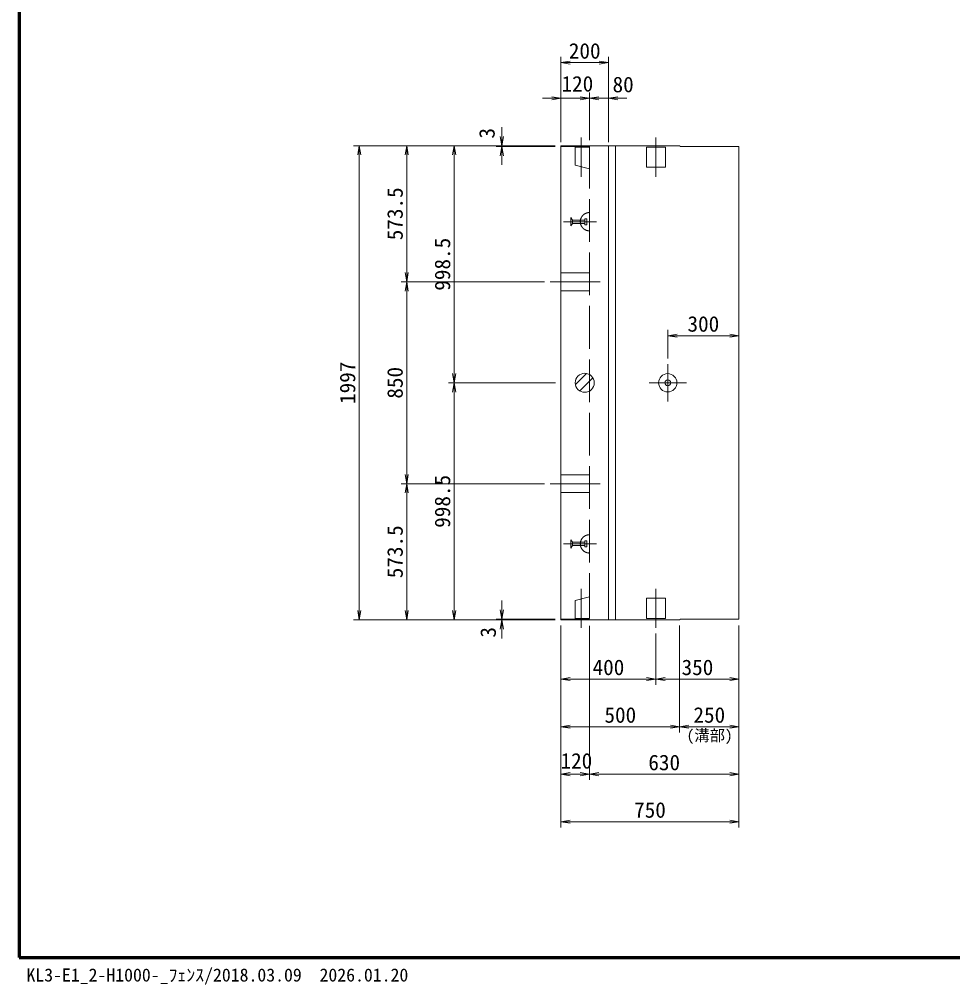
# Model space of a CAD drawing. Units: millimetres at full size, sheet at 1:30; some dimension numbers follow another scale. Extents: x 122209 to 134059, y -1498 to 6777.
# Drawn here: x 122209 to 126141, y -1498 to 2568 of the extents above; entities that cross this region are included whole.
import ezdxf
from ezdxf.enums import TextEntityAlignment as Align

# ---------------------------------------------------------------- set-up
doc = ezdxf.new("R2010")
doc.units = ezdxf.units.MM
doc.header["$LTSCALE"] = 30
doc.linetypes.add('CHAIN', pattern=[18.5, 12, -1.5, 3.5, -1.5])
doc.linetypes.add('DASHED', pattern=[7.5, 6, -1.5])
for name, color, linetype, lineweight in [('01図枠', 1, 'Continuous', 70), ('中心', 6, 'CHAIN', 9), ('外形線', 7, 'Continuous', 13), ('寸法', 2, 'Continuous', 9), ('細線', 4, 'Continuous', 9)]:
    doc.layers.add(name, color=color, linetype=linetype, lineweight=lineweight)
doc.layers.add('文字', color=7, linetype='Continuous')
doc.styles.add('ＭＳ ゴシック', font='')
doc.styles.get('ＭＳ ゴシック').set_extended_font_data('MS Gothic')

# ---------------------------------------------------------------- blocks, each defined once
blk = doc.blocks.new('open_arrow')
at = {"color": 0, "linetype": 'Continuous', "lineweight": -2}
blk.add_lwpolyline([(7.5, 1.25), (0, 0), (7.5, -1.25)], dxfattribs=at)

msp = doc.modelspace()

# ---------------------------------------------------------------- hatches: boundary and pattern name
at = {"layer": '細線'}
h = msp.add_hatch(dxfattribs=at)
h.set_pattern_fill('USER', color=256, style=0, pattern_type=2)
h.set_pattern_definition([(45, (-1, 0), (-22.45064, 22.45064), [])])
h.paths.add_polyline_path([(124609.92, 1071.85, -0.27564), (124630.92, 1036.65, -0.27564), (124609.92, 1001.45, -0.56784), (124550.92, 1036.65, -0.56784)])

# ---------------------------------------------------------------- linework, layer by layer
at = {"layer": '01図枠'}
msp.add_lwpolyline([(122208.55, -1383.36), (134058.55, -1383.36), (134058.55, 6776.64), (122208.55, 6776.64)], close=True, dxfattribs=at)
at = {"layer": '中心'}
for p, q in [((124575.92, 1904.15), (124575.92, 2069.15)), ((124890.91, 1904.15), (124890.91, 2069.15)), ((124640.92, 1715.15), (124501.92, 1715.15)), ((124445.92, 1461.65), (124655.92, 1461.65)), ((124940.88, 958.15), (124940.88, 1115.15)), ((124862.38, 1036.65), (125019.38, 1036.65)), ((124445.92, 611.65), (124655.92, 611.65)), ((124640.92, 358.15), (124501.92, 358.15)), ((124575.92, 169.15), (124575.92, 4.15)), ((124890.91, 169.15), (124890.91, 4.15))]:
    msp.add_line(p, q, dxfattribs=at)
at = {"layer": '外形線'}
for p, q in [((124490.92, 2035.15), (124990.92, 2035.15)), ((124490.92, 2035.15), (124490.92, 38.15)), ((124690.92, 2035.15), (124690.92, 38.15)), ((124993.92, 2032.15), (124990.92, 2035.15)), ((124993.92, 2032.15), (125240.92, 2032.15)), ((125240.92, 41.15), (125240.92, 2032.15)), ((124990.92, 38.15), (124993.92, 41.15)), ((124993.92, 41.15), (125240.92, 41.15)), ((124490.92, 38.15), (124990.92, 38.15))]:
    msp.add_line(p, q, dxfattribs=at)
msp.add_circle((124590.92, 1036.65), 40, dxfattribs=at)
at = {"layer": '寸法'}
for p, q in [((124490.92, 2050.15), (124490.92, 2409.15)), ((124690.92, 2050.15), (124690.92, 2409.15)), ((124490.92, 2385.15), (124690.92, 2385.15)), ((124490.92, 2059.15), (124490.92, 2259.15)), ((124610.92, 2059.15), (124610.92, 2259.15)), ((124610.92, 2059.15), (124610.92, 2259.15)), ((124690.92, 2059.15), (124690.92, 2259.15)), ((124688.92, 2235.15), (124412.92, 2235.15)), ((124532.92, 2235.15), (124768.92, 2235.15)), ((124241.56, 2113.15), (124241.56, 1954.15)), ((124466.92, 2035.15), (123616.92, 2035.15)), ((123640.92, 2035.15), (123640.92, 38.15)), ((124466.92, 2035.15), (123816.92, 2035.15)), ((123840.92, 2035.15), (123840.92, 1461.65)), ((124466.92, 2035.15), (124016.92, 2035.15)), ((124040.92, 2035.15), (124040.92, 1036.65)), ((124466.92, 2035.15), (124217.56, 2035.15)), ((124466.92, 2032.15), (124217.56, 2032.15)), ((124421.92, 1461.65), (123816.92, 1461.65)), ((124421.92, 1461.65), (123816.92, 1461.65)), ((123840.92, 1461.65), (123840.92, 611.65)), ((124940.88, 1139.15), (124940.88, 1259.15)), ((125240.88, 1235.15), (124940.88, 1235.15)), ((125240.88, 1109.15), (125240.88, 1259.15)), ((124467.92, 1036.65), (124016.92, 1036.65)), ((124467.92, 1036.65), (124016.92, 1036.65)), ((124040.92, 1036.65), (124040.92, 38.15)), ((124421.92, 611.65), (123816.92, 611.65)), ((124421.92, 611.65), (123816.92, 611.65)), ((123840.92, 611.65), (123840.92, 38.15)), ((124241.56, -39.85), (124241.56, 119.15)), ((124466.92, 41.15), (124217.56, 41.15)), ((124466.92, 38.15), (123616.92, 38.15)), ((124466.92, 38.15), (123816.92, 38.15)), ((124466.92, 38.15), (124016.92, 38.15)), ((124466.92, 38.15), (124217.56, 38.15)), ((124490.92, 14.15), (124490.92, -835.85)), ((124490.92, 14.15), (124490.92, -635.85)), ((124490.92, 14.15), (124490.92, -435.85)), ((124490.92, 14.15), (124490.92, -235.21)), ((124610.92, 13.5), (124610.92, -635.85)), ((124610.92, 13.5), (124610.92, -635.85)), ((124990.92, 14.15), (124990.92, -435.85)), ((124990.92, 14.15), (124990.92, -435.85)), ((125240.92, 14.15), (125240.92, -835.85)), ((125240.92, 14.15), (125240.92, -635.85)), ((125240.92, 14.15), (125240.92, -435.85)), ((125240.92, 14.15), (125240.92, -235.21)), ((124890.91, -19.85), (124890.91, -235.21)), ((124890.91, -19.85), (124890.91, -235.21)), ((124890.91, -211.21), (124490.92, -211.21)), ((125240.92, -211.21), (124890.91, -211.21)), ((124490.92, -411.85), (124990.92, -411.85)), ((124990.92, -411.85), (125240.92, -411.85)), ((124490.92, -611.85), (124610.92, -611.85)), ((124610.92, -611.85), (125240.92, -611.85)), ((124490.92, -811.85), (125240.92, -811.85))]:
    msp.add_line(p, q, dxfattribs=at)
at = {"layer": '寸法', "color": 3, "linetype": 'DASHED'}
for p, q in [((124610.92, 1753.65), (124610.92, 1676.65)), ((124531.92, 1697.65), (124531.92, 1732.65)), ((124531.92, 1732.65), (124539.58, 1722.15)), ((124539.58, 1708.15), (124531.92, 1697.65)), ((124591.58, 1722.15), (124539.58, 1722.15)), ((124539.58, 1722.15), (124539.58, 1708.15)), ((124591.58, 1708.15), (124539.58, 1708.15)), ((124591.58, 1702.65), (124591.58, 1727.65)), ((124591.58, 1727.65), (124599.92, 1727.65)), ((124599.92, 1727.65), (124599.92, 1702.65)), ((124599.92, 1702.65), (124591.58, 1702.65)), ((124539.58, 365.15), (124531.92, 375.65)), ((124531.92, 375.65), (124531.92, 340.65)), ((124599.92, 370.65), (124591.58, 370.65)), ((124591.58, 370.65), (124591.58, 345.65)), ((124599.92, 345.65), (124599.92, 370.65)), ((124610.92, 319.65), (124610.92, 396.65)), ((124531.92, 340.65), (124539.58, 351.15)), ((124591.58, 365.15), (124539.58, 365.15)), ((124539.58, 351.15), (124539.58, 365.15)), ((124591.58, 351.15), (124539.58, 351.15)), ((124591.58, 345.65), (124599.92, 345.65))]:
    msp.add_line(p, q, dxfattribs=at)
at = {"layer": '寸法', "color": 3}
for radius in [38.5, 12.5]:
    msp.add_circle((124940.88, 1036.65), radius, dxfattribs=at)
at = {"layer": '寸法', "color": 3, "linetype": 'DASHED'}
for centre in [(124610.92, 1715.15), (124610.92, 358.15)]:
    msp.add_arc(centre, 38.5, 90, 270, dxfattribs=at)
at = {"layer": '細線', "linetype": 'DASHED'}
for p, q in [((124610.92, 2035.15), (124610.92, 38.15)), ((124490.92, 2032.15), (124610.92, 2032.15)), ((124550.92, 2029.15), (124550.92, 1953.15)), ((124550.92, 2029.15), (124610.92, 2029.15)), ((124610.92, 2029.15), (124610.92, 1938.15)), ((124550.92, 1953.15), (124610.92, 1938.15)), ((124550.92, 120.15), (124610.92, 135.15)), ((124610.92, 44.15), (124610.92, 135.15)), ((124550.92, 44.15), (124550.92, 120.15)), ((124490.92, 41.15), (124610.92, 41.15)), ((124550.92, 44.15), (124610.92, 44.15))]:
    msp.add_line(p, q, dxfattribs=at)
at = {"layer": '細線'}
for p, q in [((124720.92, 2035.15), (124720.92, 38.15)), ((124930.91, 2029.15), (124850.91, 2029.15)), ((124850.91, 1944.15), (124850.91, 2029.15)), ((124930.91, 1944.15), (124930.91, 2029.15)), ((124930.91, 1944.15), (124850.91, 1944.15)), ((124930.91, 129.15), (124850.91, 129.15)), ((124850.91, 129.15), (124850.91, 44.15)), ((124930.91, 129.15), (124930.91, 44.15)), ((124930.91, 44.15), (124850.91, 44.15))]:
    msp.add_line(p, q, dxfattribs=at)
at = {"layer": '細線', "linetype": 'DASHED'}
for points in [[(124490.92, 1424.15), (124610.92, 1424.15), (124610.92, 1499.15), (124490.92, 1499.15)], [(124490.92, 649.15), (124610.92, 649.15), (124610.92, 574.15), (124490.92, 574.15)]]:
    msp.add_lwpolyline(points, close=True, dxfattribs=at)

# ---------------------------------------------------------------- block references
at = {"layer": '寸法', "xscale": 5.2, "yscale": 5.2}
for p in [(124490.92, 2385.15), (124610.92, 2235.15), (124690.92, 2235.15), (124940.88, 1235.15), (124490.92, -211.21), (124890.91, -211.21), (124490.92, -411.85), (124990.92, -411.85), (124490.92, -611.85), (124610.92, -611.85), (124490.92, -811.85)]:
    msp.add_blockref('open_arrow', p, dxfattribs=at)
for p, rotation in [((124690.92, 2385.15), 180), ((124490.92, 2235.15), 180), ((124610.92, 2235.15), 180), ((124241.56, 2035.15), 90), ((123640.92, 2035.15), 270), ((123840.92, 2035.15), 270), ((124040.92, 2035.15), 270), ((124241.56, 2032.15), 270), ((123840.92, 1461.65), 90), ((123840.92, 1461.65), 270), ((125240.88, 1235.15), 180), ((124040.92, 1036.65), 90), ((124040.92, 1036.65), 270), ((123840.92, 611.65), 90), ((123840.92, 611.65), 270), ((123640.92, 38.15), 90), ((123840.92, 38.15), 90), ((124040.92, 38.15), 90), ((124241.56, 41.15), 90), ((124241.56, 38.15), 270), ((124890.91, -211.21), 180), ((125240.92, -211.21), 180), ((124990.92, -411.85), 180), ((125240.92, -411.85), 180), ((124610.92, -611.85), 180), ((125240.92, -611.85), 180), ((125240.92, -811.85), 180)]:
    msp.add_blockref('open_arrow', p, dxfattribs=dict(at, rotation=rotation))

# ---------------------------------------------------------------- texts
at = {"layer": '寸法', "style": 'ＭＳ ゴシック'}
for s, p in [('200', (124590.92, 2434.65)), ('120', (124560.09, 2296.06)), ('80', (124752.85, 2293.04)), ('300', (125090.88, 1284.65)), ('400', (124690.91, -161.71)), ('350', (125065.91, -161.71)), ('500', (124740.92, -362.35)), ('250', (125115.92, -362.35)), ('120', (124555.92, -555.42)), ('630', (124925.92, -562.35)), ('750', (124865.92, -762.35))]:
    msp.add_text(s, height=65.51, dxfattribs=at).set_placement(p, align=Align.MIDDLE_CENTER)
for s, p in [('3', (124178.74, 2087.6)), ('573.5', (123791.42, 1748.4)), ('998.5', (123991.42, 1535.9)), ('1997', (123591.42, 1036.65)), ('850', (123791.42, 1036.65)), ('998.5', (123991.42, 537.4)), ('573.5', (123791.42, 324.9)), ('3', (124184.02, -14.29))]:
    msp.add_text(s, height=65.51, rotation=90, dxfattribs=at).set_placement(p, align=Align.MIDDLE_CENTER)
at = {"layer": '寸法', "color": 3, "style": 'ＭＳ ゴシック'}
msp.add_text('(溝部)', height=47.47, dxfattribs=at).set_placement((125020.18, -486.43), align=Align.BOTTOM_LEFT)
at = {"layer": '文字', "style": 'ＭＳ ゴシック'}
msp.add_text('KL3-E1_2-H1000-_ﾌｪﾝｽ/2018.03.09  2026.01.20', height=54.99, dxfattribs=at).set_placement((122238.7, -1501.45), align=Align.BOTTOM_LEFT)

doc.saveas('drawing.dxf')
